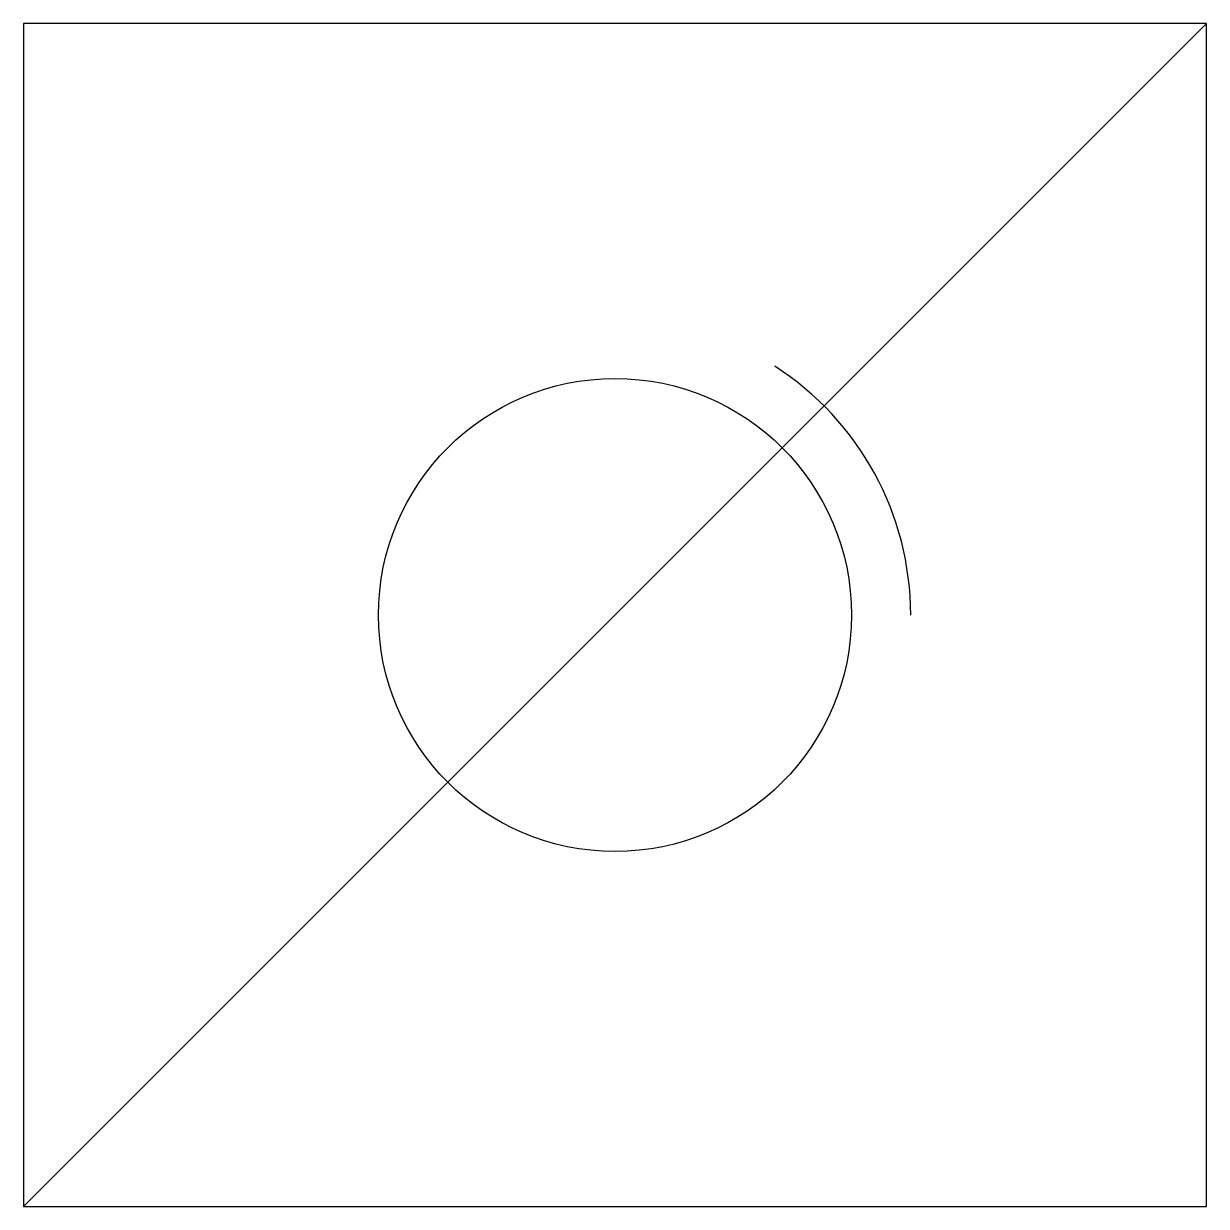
# Model space of a CAD drawing. Header units: metres. Extents: x 0 to 1, y 0 to 1.
import ezdxf

# ---------------------------------------------------------------- set-up
doc = ezdxf.new("R2010")
doc.units = ezdxf.units.M
doc.layers.add('CUTS', color=1, linetype='CONTINUOUS')
doc.layers.add('PLATE', color=7, linetype='CONTINUOUS')

msp = doc.modelspace()

# ---------------------------------------------------------------- linework, layer by layer
at = {"layer": 'CUTS'}
msp.add_line((0, 0), (1, 1), dxfattribs=at)
msp.add_arc((0.5, 0.5), 0.25, 0, 57.2958, dxfattribs=at)
at = {"layer": 'PLATE'}
msp.add_lwpolyline([(0, 0), (1, 0), (1, 1), (0, 1)], close=True, dxfattribs=at)
msp.add_circle((0.5, 0.5), 0.2, dxfattribs=at)

doc.saveas('drawing.dxf')
